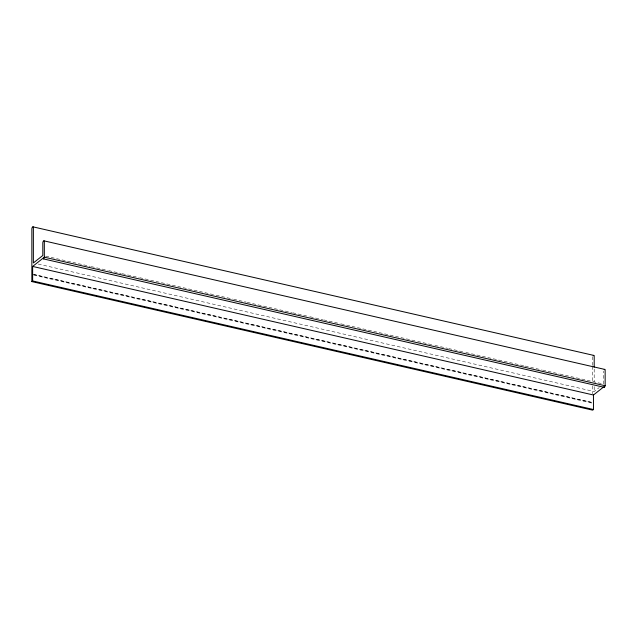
<?xml version="1.0" encoding="UTF-8"?>
<svg xmlns="http://www.w3.org/2000/svg" width="637" height="637" viewBox="0 0 637 637"><rect width="100%" height="100%" fill="white"/><g stroke="black" fill="none" stroke-linecap="round" stroke-linejoin="round"><path stroke-width="0.48" stroke-dasharray="3.19 2.39" d="M38.212 264.06L594.194 391.524L599.274 387.503M45.713 256.154L90.271 266.37M91.242 266.592L107.709 270.367M108.672 270.59L121.269 273.472M122.232 273.695L138.699 277.469M139.67 277.692L215.218 295.019M216.19 295.234L232.656 299.016M233.62 299.231L246.216 302.121M247.18 302.344L291.738 312.56M292.709 312.783L309.176 316.557M310.139 316.78L322.736 319.663M323.7 319.885L340.166 323.66M341.137 323.883L416.686 341.201M417.657 341.424L434.123 345.198M435.095 345.421L447.684 348.312M448.655 348.535L465.121 352.309M466.085 352.532L524.203 365.853M525.175 366.076L541.641 369.85M542.605 370.073L559.071 373.847M560.042 374.07L602.658 383.84M33.785 274.42L592.673 402.544M33.005 274.396L592.856 402.751M33.785 275.112L592.673 403.245M603.629 384.063L603.629 371.57A1.608 0.685 -77.1 0 1 603.653 371.172M594.194 369.07L594.194 381.762M594.194 386.643L594.194 391.524M592.673 365.399L592.673 357.58A1.608 0.685 -77.1 0 1 592.768 356.768M592.673 366.379L592.673 381.037M592.673 385.926L592.673 393.746"/><path stroke-width="0.96" d="M44.327 257.189L43.603 258.933L43.603 257.77L32.638 266.433L32.638 280.957L31.85 281.586L31.85 229.002A1.608 0.685 -77.1 0 1 32.614 226.947A1.608 0.685 -77.1 0 1 33.371 227.799L33.371 262.954L42.806 255.485L42.806 243A1.608 0.685 -77.1 0 1 43.571 240.945A1.608 0.685 -77.1 0 1 44.327 241.797L44.327 257.189L605.15 385.759L604.417 387.503L604.417 386.341M32.638 266.433L593.461 395.004L603.685 386.914M593.461 395.004L593.461 409.527L592.673 410.156L31.85 281.586M32.989 226.844L593.811 355.414M43.953 240.834L604.768 369.412M43.603 258.933L604.545 387.407M32.638 280.957L593.461 409.527M605.15 385.759L605.15 370.368A1.608 0.685 -77.1 0 0 604.194 369.723M594.194 367.111L594.194 356.378A1.608 0.685 -77.1 0 0 593.23 355.725"/></g></svg>
